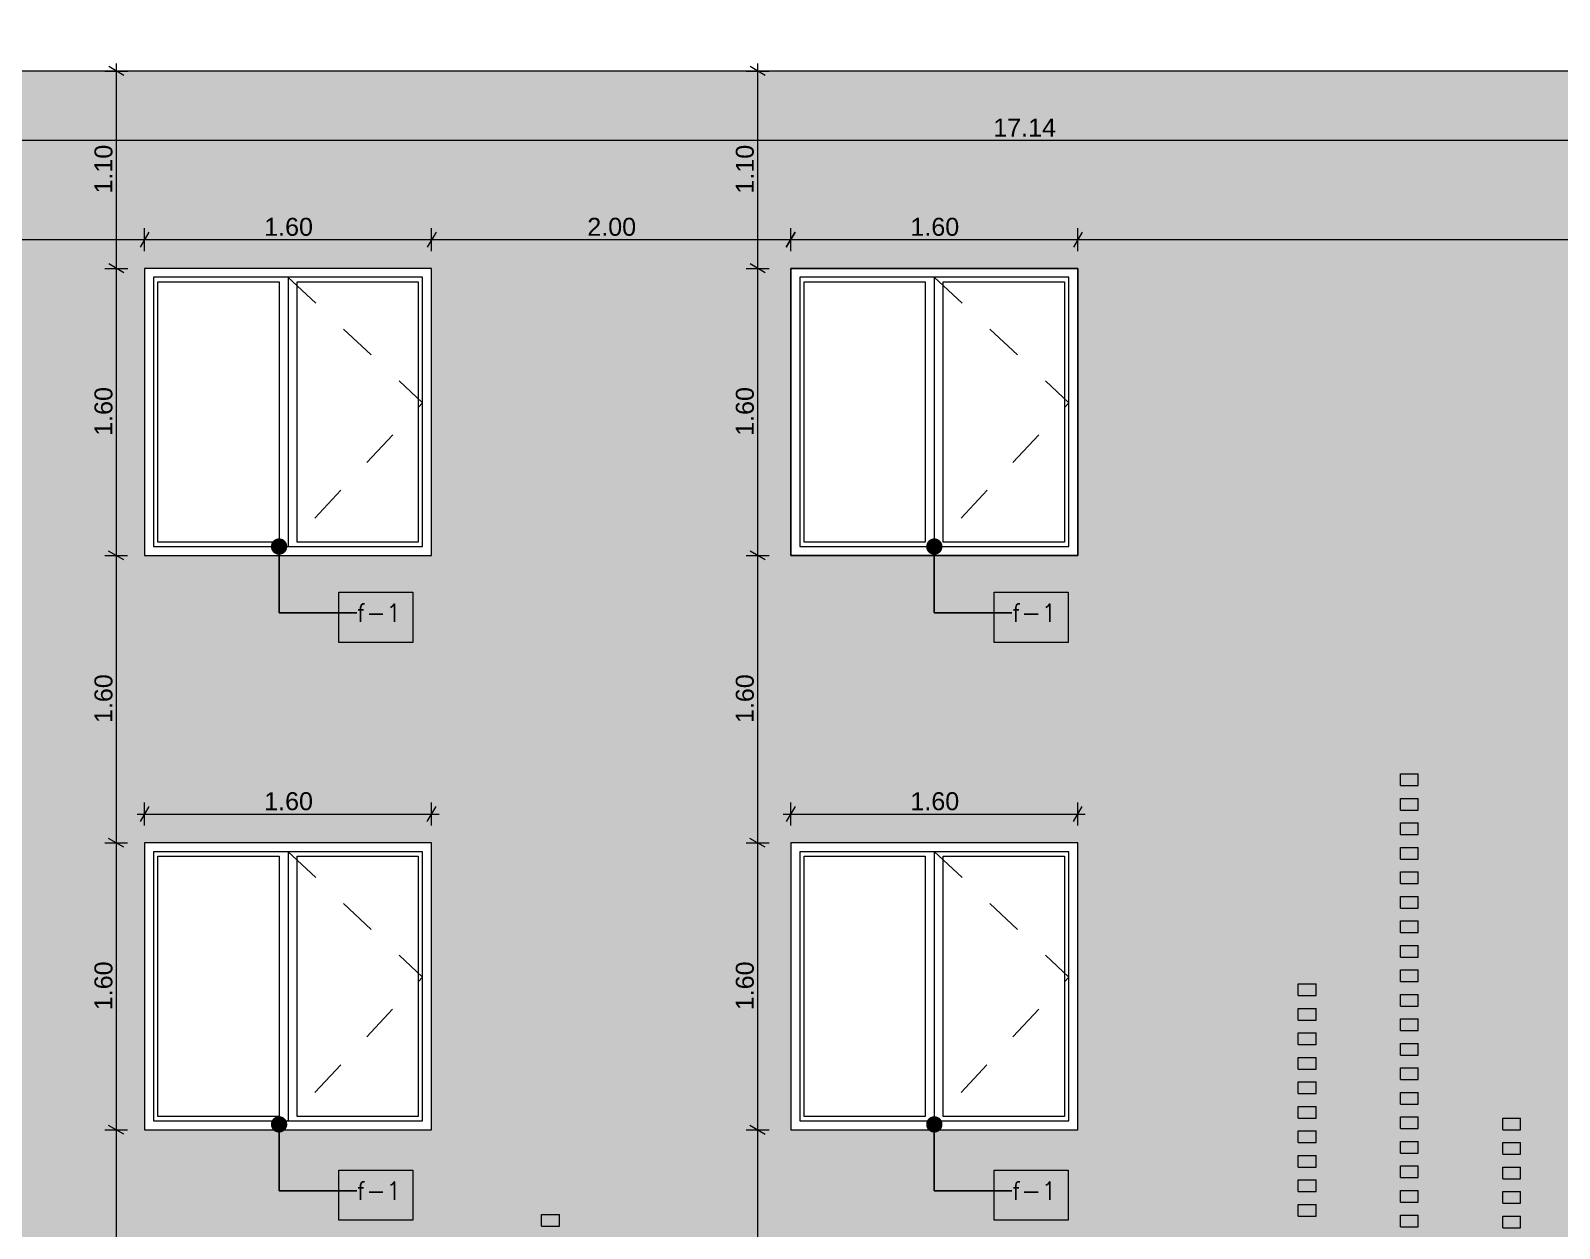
# Model space of a CAD drawing. Header units: millimetres. Extents: x 475616349 to 476941521, y 4620115302 to 4621446928.
# Drawn here: x 476724176 to 476732693, y 4620479592 to 4620486266 of the extents above; entities that cross this region are included whole.
import ezdxf

# ---------------------------------------------------------------- set-up
doc = ezdxf.new("R2010")
doc.units = ezdxf.units.MM
doc.header["$MEASUREMENT"] = 0
doc.linetypes.add('Dashed', pattern=[423.333333, 211.666667, -211.666667])
for name, color, linetype, lineweight in [('0_Pen_No__7_Pen_No__250', 7, 'Continuous', 0), ('2D Drafting - General_Pen_No__7_Pen_No__250', 7, 'Continuous', 0), ('New_2D Drafting - General_Pen_No__2_Pen_No__250', 7, 'Continuous', 0), ('New_2D Drafting - General_Pen_No__30_Pen_No__9_Pen_No__9_Pen_No__7', 7, 'Continuous', 0), ('New_Structural - Bearing_Pen_No__250', 7, 'Continuous', 0), ('New_zoma_Pen_No__4', 7, 'Continuous', 0), ('New_zoma_Pen_No__7', 7, 'Continuous', 0), ('Structural - Bearing_Pen_No__7_Pen_No__7_Pen_No__250', 7, 'Continuous', 0), ('zoma_Pen_No__142', 142, 'Continuous', 0)]:
    doc.layers.add(name, color=color, linetype=linetype, lineweight=lineweight)
doc.layers.add('New_2D Drafting - General_Pen_No__30_Pen_No__9_Pen_No__9_Pen_No__254', color=7, linetype='Continuous', lineweight=0, true_color=0xcccccc)
doc.layers.add('New_zoma', color=7, linetype='Continuous')
doc.layers.add('zoma', color=7, linetype='Continuous')
doc.styles.add('GENERATED_STYLE_1', font='arial.ttf')
doc.styles.add('GENERATED_STYLE_2', font='arial.ttf')
doc.dimstyles.new('GENERATED_STYLE__1', dxfattribs={"dimtxt": 200, "dimasz": 64.421331, "dimexe": 0.18, "dimexo": 3, "dimgap": 0.09, "dimtad": 1, "dimtih": 1, "dimtoh": 1, "dimlfac": 0.001, "dimzin": 0, "dimdsep": 46, "dimtxsty": 'GENERATED_STYLE_2', "dimblk": 'ARROWHEAD_2', "dimblk1": 'ARROWHEAD_2', "dimblk2": 'ARROWHEAD_2', "dimcen": 0.09, "dimclrd": 142, "dimclre": 142, "dimclrt": 142, "dimadec": 0, "dimazin": 0, "dimtfac": 1, "dimtdec": 4, "dimtmove": 0, "dimatfit": 3, "dimfxl": 1, "dimtolj": 1, "dimtzin": 0, "dimarcsym": 0})
doc.dimstyles.new('GENERATED_STYLE__18', dxfattribs={"dimtxt": 100, "dimasz": 64.421331, "dimexe": 0.18, "dimexo": 3, "dimgap": 0.09, "dimtad": 1, "dimtih": 1, "dimtoh": 1, "dimlfac": 0.001, "dimzin": 0, "dimdsep": 46, "dimtxsty": 'GENERATED_STYLE_1', "dimblk": 'ARROWHEAD_2', "dimblk1": 'ARROWHEAD_2', "dimblk2": 'ARROWHEAD_2', "dimcen": 0.09, "dimclrd": 7, "dimclre": 7, "dimclrt": 7, "dimadec": 0, "dimazin": 0, "dimtfac": 1, "dimtdec": 4, "dimtmove": 0, "dimatfit": 3, "dimfxl": 1, "dimtolj": 1, "dimtzin": 0, "dimarcsym": 0})
doc.dimstyles.new('GENERATED_STYLE__19', dxfattribs={"dimtxt": 100, "dimasz": 64.421331, "dimexe": 0.18, "dimexo": 3, "dimgap": 0.09, "dimtad": 1, "dimlfac": 0.001, "dimzin": 0, "dimdsep": 46, "dimtxsty": 'GENERATED_STYLE_1', "dimblk": 'ARROWHEAD_2', "dimblk1": 'ARROWHEAD_2', "dimblk2": 'ARROWHEAD_2', "dimcen": 0.09, "dimclrd": 7, "dimclre": 7, "dimclrt": 7, "dimadec": 0, "dimazin": 0, "dimtfac": 1, "dimtdec": 4, "dimtmove": 0, "dimatfit": 3, "dimfxl": 1, "dimtolj": 1, "dimtzin": 0, "dimarcsym": 0})
doc.dimstyles.new('GENERATED_STYLE__48', dxfattribs={"dimtxt": 0.18, "dimasz": 182.4, "dimexe": 0.18, "dimexo": 0.0625, "dimgap": 0.09, "dimtad": 0, "dimtih": 1, "dimtoh": 1, "dimdec": 4, "dimzin": 0, "dimdsep": 46, "dimcen": 0.09, "dimadec": 0, "dimazin": 0, "dimtfac": 1, "dimtdec": 4, "dimtmove": 0, "dimatfit": 3, "dimldrblk": 'ARROWHEAD_11', "dimfxl": 1, "dimtolj": 1, "dimtzin": 0, "dimarcsym": 0})

# ---------------------------------------------------------------- blocks, each defined once
blk = doc.blocks.new('*D249', base_point=(476577134.1, 4620325125.7))
at = {"layer": 'zoma_Pen_No__142', "color": 142, "linetype": 'Continuous', "lineweight": 0, "transparency": 16777216}
for p, q in [((476720934.6, 4620468833.8), (476720885.7, 4620468749)), ((476720910.1, 4620468727.8), (476720910.1, 4620468855)), ((476727431.1, 4620468833.8), (476727382.1, 4620468749)), ((476727406.6, 4620468727.8), (476727406.6, 4620468855)), ((476720910.1, 4620468791.4), (476727406.6, 4620468791.4))]:
    blk.add_line(p, q, dxfattribs=at)
at = {"layer": 'zoma_Pen_No__142', "color": 142, "lineweight": 0, "transparency": 16777216, "char_height": 200, "attachment_point": 7, "style": 'GENERATED_STYLE_2'}
for s, insert in [('\\A1;{\\pql;\\fArial CYR|b0|i0|c204|p34;6.50}', (476723892.3, 4620468831.4)), ('\\A1;{\\pql;\\fArial CYR|b0|i0|c204|p34;0.40}', (476726850, 4620468831.4))]:
    blk.add_mtext(s, dxfattribs=dict(at, insert=insert))
blk = doc.blocks.new('ARROWHEAD_2')
at = {"color": 0, "linetype": 'Continuous', "lineweight": 0}
for p, q in [((0, 0), (-1, 0)), ((-0.38, -0.66), (0.38, 0.66))]:
    blk.add_line(p, q, dxfattribs=at)
blk = doc.blocks.new('*D1099', base_point=(476577134.1, 4620325125.7))
at = {"layer": 'New_zoma_Pen_No__4', "color": 7, "linetype": 'Continuous', "lineweight": 0, "transparency": 16777216}
for p, q in [((476721164.3, 4620485697.8), (476721115.4, 4620485613)), ((476721139.8, 4620485591.8), (476721139.8, 4620485719)), ((476738255.7, 4620485613), (476738304.7, 4620485697.8)), ((476738280.2, 4620485591.8), (476738280.2, 4620485719)), ((476721098.4, 4620485655.4), (476721139.8, 4620485655.4)), ((476721139.8, 4620485655.4), (476738280.2, 4620485655.4)), ((476738280.2, 4620485655.4), (476738321.7, 4620485655.4))]:
    blk.add_line(p, q, dxfattribs=at)
at = {"layer": 'New_zoma_Pen_No__7', "color": 7, "lineweight": 0, "transparency": 16777216, "insert": (476729539.1, 4620485675.4), "char_height": 100, "attachment_point": 7, "style": 'GENERATED_STYLE_1'}
blk.add_mtext('\\A1;{\\pql;\\fArial|b0|i0|c0|p34;17.14}', dxfattribs=at)
blk = doc.blocks.new('*D1102', base_point=(476577134.1, 4620325125.7))
at = {"layer": 'New_zoma_Pen_No__4', "color": 7, "linetype": 'Continuous', "lineweight": 0, "transparency": 16777216}
for p, q in [((476721139.8, 4620485037.3), (476721139.8, 4620485164.5)), ((476724810.2, 4620485037.3), (476724810.2, 4620485164.5)), ((476721098.4, 4620485100.9), (476721139.8, 4620485100.9)), ((476721164.3, 4620485143.3), (476721115.4, 4620485058.5)), ((476721139.8, 4620485100.9), (476724810.2, 4620485100.9)), ((476724834.7, 4620485143.3), (476724785.7, 4620485058.5))]:
    blk.add_line(p, q, dxfattribs=at)
at = {"layer": 'New_zoma_Pen_No__7', "color": 7, "lineweight": 0, "transparency": 16777216, "insert": (476722842, 4620485120.9), "char_height": 100, "attachment_point": 7, "style": 'GENERATED_STYLE_1'}
blk.add_mtext('\\A1;{\\pql;\\fArial|b0|i0|c0|p34;3.67}', dxfattribs=at)
blk = doc.blocks.new('*D1103', base_point=(476577134.1, 4620325125.7))
at = {"layer": 'New_zoma_Pen_No__4', "color": 7, "linetype": 'Continuous', "lineweight": 0, "transparency": 16777216}
for p, q in [((476724810.2, 4620485037.3), (476724810.2, 4620485164.5)), ((476726410.2, 4620485037.3), (476726410.2, 4620485164.5)), ((476724834.7, 4620485143.3), (476724785.7, 4620485058.5)), ((476724810.2, 4620485100.9), (476726410.2, 4620485100.9)), ((476726434.7, 4620485143.3), (476726385.7, 4620485058.5))]:
    blk.add_line(p, q, dxfattribs=at)
at = {"layer": 'New_zoma_Pen_No__7', "color": 7, "lineweight": 0, "transparency": 16777216, "insert": (476725477.2, 4620485120.9), "char_height": 100, "attachment_point": 7, "style": 'GENERATED_STYLE_1'}
blk.add_mtext('\\A1;{\\pql;\\fArial|b0|i0|c0|p34;1.60}', dxfattribs=at)
blk = doc.blocks.new('*D1104', base_point=(476577134.1, 4620325125.7))
at = {"layer": 'New_zoma_Pen_No__4', "color": 7, "linetype": 'Continuous', "lineweight": 0, "transparency": 16777216}
for p, q in [((476726410.2, 4620485037.3), (476726410.2, 4620485164.5)), ((476728410.6, 4620485037.3), (476728410.6, 4620485164.5)), ((476726434.7, 4620485143.3), (476726385.7, 4620485058.5)), ((476726410.2, 4620485100.9), (476728410.6, 4620485100.9)), ((476728386.1, 4620485058.5), (476728435, 4620485143.3)), ((476728410.6, 4620485100.9), (476728452, 4620485100.9))]:
    blk.add_line(p, q, dxfattribs=at)
at = {"layer": 'New_zoma_Pen_No__7', "color": 7, "lineweight": 0, "transparency": 16777216, "insert": (476727277.4, 4620485120.9), "char_height": 100, "attachment_point": 7, "style": 'GENERATED_STYLE_1'}
blk.add_mtext('\\A1;{\\pql;\\fArial|b0|i0|c0|p34;2.00}', dxfattribs=at)
blk = doc.blocks.new('*D1105', base_point=(476577134.1, 4620325125.7))
at = {"layer": 'New_zoma_Pen_No__4', "color": 7, "linetype": 'Continuous', "lineweight": 0, "transparency": 16777216}
for p, q in [((476728410.6, 4620485037.3), (476728410.6, 4620485164.5)), ((476730010.6, 4620485037.3), (476730010.6, 4620485164.5)), ((476728369.1, 4620485100.9), (476728410.6, 4620485100.9)), ((476728435, 4620485143.3), (476728386.1, 4620485058.5)), ((476728410.6, 4620485100.9), (476730010.6, 4620485100.9)), ((476730035, 4620485143.3), (476729986.1, 4620485058.5))]:
    blk.add_line(p, q, dxfattribs=at)
at = {"layer": 'New_zoma_Pen_No__7', "color": 7, "lineweight": 0, "transparency": 16777216, "insert": (476729077.5, 4620485120.9), "char_height": 100, "attachment_point": 7, "style": 'GENERATED_STYLE_1'}
blk.add_mtext('\\A1;{\\pql;\\fArial|b0|i0|c0|p34;1.60}', dxfattribs=at)
blk = doc.blocks.new('*D1106', base_point=(476577134.1, 4620325125.7))
at = {"layer": 'New_zoma_Pen_No__4', "color": 7, "linetype": 'Continuous', "lineweight": 0, "transparency": 16777216}
for p, q in [((476730010.6, 4620485037.3), (476730010.6, 4620485164.5)), ((476738280.2, 4620485037.3), (476738280.2, 4620485164.5)), ((476730035, 4620485143.3), (476729986.1, 4620485058.5)), ((476730010.6, 4620485100.9), (476738280.2, 4620485100.9)), ((476738255.7, 4620485058.5), (476738304.7, 4620485143.3)), ((476738280.2, 4620485100.9), (476738321.7, 4620485100.9))]:
    blk.add_line(p, q, dxfattribs=at)
at = {"layer": 'New_zoma_Pen_No__7', "color": 7, "lineweight": 0, "transparency": 16777216, "insert": (476734012.4, 4620485120.9), "char_height": 100, "attachment_point": 7, "style": 'GENERATED_STYLE_1'}
blk.add_mtext('\\A1;{\\pql;\\fArial|b0|i0|c0|p34;8.27}', dxfattribs=at)
blk = doc.blocks.new('*D1107', base_point=(476577134.1, 4620325125.7))
at = {"layer": 'New_zoma_Pen_No__4', "color": 7, "linetype": 'Continuous', "lineweight": 0, "transparency": 16777216}
for p, q in [((476724589.6, 4620486040.3), (476724716.8, 4620486040.3)), ((476724695.6, 4620486015.8), (476724610.8, 4620486064.8)), ((476724653.2, 4620486040.3), (476724653.1, 4620484940.9)), ((476724653.2, 4620486081.8), (476724653.2, 4620486040.3)), ((476724589.6, 4620484940.9), (476724716.7, 4620484940.9)), ((476724695.5, 4620484916.4), (476724610.8, 4620484965.3)), ((476724653.1, 4620484940.9), (476724653.1, 4620483340.9))]:
    blk.add_line(p, q, dxfattribs=at)
at = {"layer": 'New_zoma_Pen_No__7', "color": 7, "lineweight": 0, "transparency": 16777216, "insert": (476724633.2, 4620485357.6), "char_height": 100, "attachment_point": 7, "rotation": 89.9977, "style": 'GENERATED_STYLE_1'}
blk.add_mtext('\\A1;{\\pql;\\fArial|b0|i0|c0|p34;1.10}', dxfattribs=at)
blk = doc.blocks.new('*D1108', base_point=(476577134.1, 4620325125.7))
at = {"layer": 'New_zoma_Pen_No__4', "color": 7, "linetype": 'Continuous', "lineweight": 0, "transparency": 16777216}
for p, q in [((476724695.5, 4620484916.4), (476724610.8, 4620484965.3)), ((476724653.1, 4620484940.9), (476724653.1, 4620483340.9)), ((476724589.5, 4620483340.9), (476724716.6, 4620483340.9)), ((476724695.5, 4620483316.4), (476724610.7, 4620483365.3)), ((476724653.1, 4620483340.9), (476724653, 4620481740.9))]:
    blk.add_line(p, q, dxfattribs=at)
at = {"layer": 'New_zoma_Pen_No__7', "color": 7, "lineweight": 0, "transparency": 16777216, "insert": (476724633.1, 4620484007.8), "char_height": 100, "attachment_point": 7, "rotation": 89.9977, "style": 'GENERATED_STYLE_1'}
blk.add_mtext('\\A1;{\\pql;\\fArial|b0|i0|c0|p34;1.60}', dxfattribs=at)
blk = doc.blocks.new('*D1109', base_point=(476577134.1, 4620325125.7))
at = {"layer": 'New_zoma_Pen_No__4', "color": 7, "linetype": 'Continuous', "lineweight": 0, "transparency": 16777216}
for p, q in [((476724695.5, 4620483316.4), (476724610.7, 4620483365.3)), ((476724653.1, 4620483340.9), (476724653, 4620481740.9)), ((476724695.4, 4620481716.4), (476724610.6, 4620481765.3))]:
    blk.add_line(p, q, dxfattribs=at)
at = {"layer": 'New_zoma_Pen_No__7', "color": 7, "lineweight": 0, "transparency": 16777216, "insert": (476724633, 4620482407.8), "char_height": 100, "attachment_point": 7, "rotation": 89.9977, "style": 'GENERATED_STYLE_1'}
blk.add_mtext('\\A1;{\\pql;\\fArial|b0|i0|c0|p34;1.60}', dxfattribs=at)
blk = doc.blocks.new('*D1110', base_point=(476577134.1, 4620325125.7))
at = {"layer": 'New_zoma_Pen_No__4', "color": 7, "linetype": 'Continuous', "lineweight": 0, "transparency": 16777216}
for p, q in [((476724653.1, 4620483340.9), (476724653, 4620481740.9)), ((476724695.4, 4620481716.4), (476724610.6, 4620481765.3)), ((476724589.4, 4620481740.9), (476724716.6, 4620481740.9)), ((476724653, 4620481740.9), (476724652.9, 4620480140.9)), ((476724695.3, 4620480116.4), (476724610.6, 4620480165.3))]:
    blk.add_line(p, q, dxfattribs=at)
at = {"layer": 'New_zoma_Pen_No__7', "color": 7, "lineweight": 0, "transparency": 16777216, "insert": (476724633, 4620480807.8), "char_height": 100, "attachment_point": 7, "rotation": 89.9977, "style": 'GENERATED_STYLE_1'}
blk.add_mtext('\\A1;{\\pql;\\fArial|b0|i0|c0|p34;1.60}', dxfattribs=at)
blk = doc.blocks.new('*D1111', base_point=(476577134.1, 4620325125.7))
at = {"layer": 'New_zoma_Pen_No__4', "color": 7, "linetype": 'Continuous', "lineweight": 0, "transparency": 16777216}
for p, q in [((476724653, 4620481740.9), (476724652.9, 4620480140.9)), ((476724589.4, 4620480140.9), (476724716.5, 4620480140.9)), ((476724695.3, 4620480116.4), (476724610.6, 4620480165.3)), ((476724652.9, 4620480140.9), (476724652.9, 4620478540.9)), ((476724589.3, 4620478540.9), (476724716.5, 4620478540.9)), ((476724695.3, 4620478516.4), (476724610.5, 4620478565.3)), ((476724652.9, 4620478540.9), (476724652.8, 4620476940.9))]:
    blk.add_line(p, q, dxfattribs=at)
at = {"layer": 'New_zoma_Pen_No__7', "color": 7, "lineweight": 0, "transparency": 16777216, "insert": (476724632.9, 4620479207.8), "char_height": 100, "attachment_point": 7, "rotation": 89.9977, "style": 'GENERATED_STYLE_1'}
blk.add_mtext('\\A1;{\\pql;\\fArial|b0|i0|c0|p34;1.60}', dxfattribs=at)
blk = doc.blocks.new('*D1114', base_point=(476577134.1, 4620325125.7))
at = {"layer": 'New_zoma_Pen_No__4', "color": 7, "linetype": 'Continuous', "lineweight": 0, "transparency": 16777216}
for p, q in [((476728162.8, 4620486040.2), (476728289.9, 4620486040.2)), ((476728268.8, 4620486015.7), (476728184, 4620486064.6)), ((476728226.4, 4620486040.2), (476728226.3, 4620484940.7)), ((476728226.4, 4620486081.6), (476728226.4, 4620486040.2)), ((476728268.7, 4620484916.2), (476728184, 4620484965.2))]:
    blk.add_line(p, q, dxfattribs=at)
at = {"layer": 'New_zoma_Pen_No__7', "color": 7, "lineweight": 0, "transparency": 16777216, "insert": (476728206.3, 4620485357.4), "char_height": 100, "attachment_point": 7, "rotation": 89.9977, "style": 'GENERATED_STYLE_1'}
blk.add_mtext('\\A1;{\\pql;\\fArial|b0|i0|c0|p34;1.10}', dxfattribs=at)
blk = doc.blocks.new('*D1115', base_point=(476577134.1, 4620325125.7))
at = {"layer": 'New_zoma_Pen_No__4', "color": 7, "linetype": 'Continuous', "lineweight": 0, "transparency": 16777216}
for p, q in [((476728226.4, 4620486040.2), (476728226.3, 4620484940.7)), ((476728162.8, 4620484940.7), (476728289.9, 4620484940.7)), ((476728268.7, 4620484916.2), (476728184, 4620484965.2)), ((476728226.3, 4620484940.7), (476728226.3, 4620483340.7)), ((476728268.6, 4620483316.2), (476728183.9, 4620483365.2))]:
    blk.add_line(p, q, dxfattribs=at)
at = {"layer": 'New_zoma_Pen_No__7', "color": 7, "lineweight": 0, "transparency": 16777216, "insert": (476728206.3, 4620484007.7), "char_height": 100, "attachment_point": 7, "rotation": 89.9977, "style": 'GENERATED_STYLE_1'}
blk.add_mtext('\\A1;{\\pql;\\fArial|b0|i0|c0|p34;1.60}', dxfattribs=at)
blk = doc.blocks.new('*D1116', base_point=(476577134.1, 4620325125.7))
at = {"layer": 'New_zoma_Pen_No__4', "color": 7, "linetype": 'Continuous', "lineweight": 0, "transparency": 16777216}
for p, q in [((476728226.3, 4620484940.7), (476728226.3, 4620483340.7)), ((476728162.7, 4620483340.7), (476728289.8, 4620483340.7)), ((476728268.6, 4620483316.2), (476728183.9, 4620483365.2)), ((476728226.3, 4620483340.7), (476728226.2, 4620481740.7)), ((476728268.6, 4620481716.2), (476728183.8, 4620481765.2)), ((476728162.6, 4620481740.7), (476728289.8, 4620481740.7)), ((476728226.2, 4620481740.7), (476728226.1, 4620480140.7))]:
    blk.add_line(p, q, dxfattribs=at)
at = {"layer": 'New_zoma_Pen_No__7', "color": 7, "lineweight": 0, "transparency": 16777216, "insert": (476728206.2, 4620482407.7), "char_height": 100, "attachment_point": 7, "rotation": 89.9977, "style": 'GENERATED_STYLE_1'}
blk.add_mtext('\\A1;{\\pql;\\fArial|b0|i0|c0|p34;1.60}', dxfattribs=at)
blk = doc.blocks.new('*D1117', base_point=(476577134.1, 4620325125.7))
at = {"layer": 'New_zoma_Pen_No__4', "color": 7, "linetype": 'Continuous', "lineweight": 0, "transparency": 16777216}
for p, q in [((476728268.6, 4620481716.2), (476728183.8, 4620481765.2)), ((476728226.2, 4620481740.7), (476728226.1, 4620480140.7)), ((476728162.6, 4620480140.7), (476728289.7, 4620480140.7)), ((476728268.5, 4620480116.2), (476728183.8, 4620480165.2)), ((476728226.1, 4620480140.7), (476728226.1, 4620478540.7))]:
    blk.add_line(p, q, dxfattribs=at)
at = {"layer": 'New_zoma_Pen_No__7', "color": 7, "lineweight": 0, "transparency": 16777216, "insert": (476728206.2, 4620480807.7), "char_height": 100, "attachment_point": 7, "rotation": 89.9977, "style": 'GENERATED_STYLE_1'}
blk.add_mtext('\\A1;{\\pql;\\fArial|b0|i0|c0|p34;1.60}', dxfattribs=at)
blk = doc.blocks.new('*D1118', base_point=(476577134.1, 4620325125.7))
at = {"layer": 'New_zoma_Pen_No__4', "color": 7, "linetype": 'Continuous', "lineweight": 0, "transparency": 16777216}
for p, q in [((476728268.5, 4620480116.2), (476728183.8, 4620480165.2)), ((476728226.1, 4620480140.7), (476728226.1, 4620478540.7)), ((476728162.5, 4620478540.7), (476728289.6, 4620478540.7)), ((476728268.5, 4620478516.2), (476728183.7, 4620478565.2)), ((476728226.1, 4620478540.7), (476728226, 4620476940.7))]:
    blk.add_line(p, q, dxfattribs=at)
at = {"layer": 'New_zoma_Pen_No__7', "color": 7, "lineweight": 0, "transparency": 16777216, "insert": (476728206.1, 4620479207.7), "char_height": 100, "attachment_point": 7, "rotation": 89.9977, "style": 'GENERATED_STYLE_1'}
blk.add_mtext('\\A1;{\\pql;\\fArial|b0|i0|c0|p34;1.60}', dxfattribs=at)
blk = doc.blocks.new('*D1121', base_point=(476577134.1, 4620325125.7))
at = {"layer": 'New_zoma_Pen_No__4', "color": 7, "linetype": 'Continuous', "lineweight": 0, "transparency": 16777216}
for p, q in [((476724834.7, 4620481943.3), (476724785.7, 4620481858.5)), ((476724810.2, 4620481837.3), (476724810.2, 4620481964.5)), ((476726385.7, 4620481858.5), (476726434.7, 4620481943.3)), ((476726410.2, 4620481837.3), (476726410.2, 4620481964.5)), ((476724768.8, 4620481900.9), (476724810.2, 4620481900.9)), ((476724810.2, 4620481900.9), (476726410.2, 4620481900.9)), ((476726410.2, 4620481900.9), (476726451.7, 4620481900.9))]:
    blk.add_line(p, q, dxfattribs=at)
at = {"layer": 'New_zoma_Pen_No__7', "color": 7, "lineweight": 0, "transparency": 16777216, "insert": (476725477.2, 4620481920.9), "char_height": 100, "attachment_point": 7, "style": 'GENERATED_STYLE_1'}
blk.add_mtext('\\A1;{\\pql;\\fArial|b0|i0|c0|p34;1.60}', dxfattribs=at)
blk = doc.blocks.new('*D1122', base_point=(476577134.1, 4620325125.7))
at = {"layer": 'New_zoma_Pen_No__4', "color": 7, "linetype": 'Continuous', "lineweight": 0, "transparency": 16777216}
for p, q in [((476728435, 4620481943.3), (476728386.1, 4620481858.5)), ((476728410.6, 4620481837.3), (476728410.6, 4620481964.5)), ((476729986.1, 4620481858.5), (476730035, 4620481943.3)), ((476730010.6, 4620481837.3), (476730010.6, 4620481964.5)), ((476728369.1, 4620481900.9), (476728410.6, 4620481900.9)), ((476728410.6, 4620481900.9), (476730010.6, 4620481900.9)), ((476730010.6, 4620481900.9), (476730052, 4620481900.9))]:
    blk.add_line(p, q, dxfattribs=at)
at = {"layer": 'New_zoma_Pen_No__7', "color": 7, "lineweight": 0, "transparency": 16777216, "insert": (476729077.5, 4620481920.9), "char_height": 100, "attachment_point": 7, "style": 'GENERATED_STYLE_1'}
blk.add_mtext('\\A1;{\\pql;\\fArial|b0|i0|c0|p34;1.60}', dxfattribs=at)
blk = doc.blocks.new('*D1123', base_point=(476577134.1, 4620325125.7))
at = {"layer": 'New_zoma_Pen_No__4', "color": 7, "linetype": 'Continuous', "lineweight": 0, "transparency": 16777216}
for p, q in [((476724768.8, 4620478700.9), (476724810.2, 4620478700.9)), ((476724834.7, 4620478743.3), (476724785.7, 4620478658.5)), ((476724810.2, 4620478637.3), (476724810.2, 4620478764.5)), ((476724810.2, 4620478700.9), (476726410.2, 4620478700.9)), ((476726385.7, 4620478658.5), (476726434.7, 4620478743.3)), ((476726410.2, 4620478637.3), (476726410.2, 4620478764.5)), ((476726410.2, 4620478700.9), (476726451.7, 4620478700.9))]:
    blk.add_line(p, q, dxfattribs=at)
at = {"layer": 'New_zoma_Pen_No__7', "color": 7, "lineweight": 0, "transparency": 16777216, "insert": (476725477.2, 4620478720.9), "char_height": 100, "attachment_point": 7, "style": 'GENERATED_STYLE_1'}
blk.add_mtext('\\A1;{\\pql;\\fArial|b0|i0|c0|p34;1.60}', dxfattribs=at)
blk = doc.blocks.new('*D1124', base_point=(476577134.1, 4620325125.7))
at = {"layer": 'New_zoma_Pen_No__4', "color": 7, "linetype": 'Continuous', "lineweight": 0, "transparency": 16777216}
for p, q in [((476728369.1, 4620478700.9), (476728410.6, 4620478700.9)), ((476728435, 4620478743.3), (476728386.1, 4620478658.5)), ((476728410.6, 4620478637.3), (476728410.6, 4620478764.5)), ((476728410.6, 4620478700.9), (476730010.6, 4620478700.9)), ((476729986.1, 4620478658.5), (476730035, 4620478743.3)), ((476730010.6, 4620478637.3), (476730010.6, 4620478764.5)), ((476730010.6, 4620478700.9), (476730052, 4620478700.9))]:
    blk.add_line(p, q, dxfattribs=at)
at = {"layer": 'New_zoma_Pen_No__7', "color": 7, "lineweight": 0, "transparency": 16777216, "insert": (476729077.5, 4620478720.9), "char_height": 100, "attachment_point": 7, "style": 'GENERATED_STYLE_1'}
blk.add_mtext('\\A1;{\\pql;\\fArial|b0|i0|c0|p34;1.60}', dxfattribs=at)
blk = doc.blocks.new('*D1125', base_point=(476577134.1, 4620325125.7))
at = {"layer": 'New_zoma_Pen_No__4', "color": 7, "linetype": 'Continuous', "lineweight": 0, "transparency": 16777216}
for p, q in [((476728435, 4620475543.3), (476728386.1, 4620475458.5)), ((476728410.6, 4620475437.3), (476728410.6, 4620475564.5)), ((476729986.1, 4620475458.5), (476730035, 4620475543.3)), ((476730010.6, 4620475437.3), (476730010.6, 4620475564.5)), ((476728369.1, 4620475500.9), (476728410.6, 4620475500.9)), ((476728410.6, 4620475500.9), (476730010.6, 4620475500.9)), ((476730010.6, 4620475500.9), (476730052, 4620475500.9))]:
    blk.add_line(p, q, dxfattribs=at)
at = {"layer": 'New_zoma_Pen_No__7', "color": 7, "lineweight": 0, "transparency": 16777216, "insert": (476729077.5, 4620475520.9), "char_height": 100, "attachment_point": 7, "style": 'GENERATED_STYLE_1'}
blk.add_mtext('\\A1;{\\pql;\\fArial|b0|i0|c0|p34;1.60}', dxfattribs=at)
blk = doc.blocks.new('ARROWHEAD_11')
at = {"color": 0, "linetype": 'Continuous', "lineweight": 0}
blk.add_line((0, 0), (-1, 0), dxfattribs=at)
at = {"color": 0, "linetype": 'Continuous', "lineweight": 0, "const_width": 0.25, "flags": 128}
blk.add_lwpolyline([(-0.125, 0, 1), (0.125, 0, 1)], format="xyb", close=True, dxfattribs=at)

msp = doc.modelspace()

# ---------------------------------------------------------------- hatches: boundary and pattern name
at = {"layer": 'New_2D Drafting - General_Pen_No__30_Pen_No__9_Pen_No__9_Pen_No__254', "linetype": 'Continuous', "lineweight": 0, "true_color": 0xcccccc}
h = msp.add_hatch(dxfattribs=at)
h.set_pattern_fill('BRICK___RUNNING_BOND', color=254, style=0, pattern_type=2)
h.set_pattern_definition([(0, (476731109.86, 4620481050.07), (0, 66.64), []), (90, (476731109.86, 4620481050.07), (-244.8, 0), [66.64, -66.64]), (90, (476731232.26, 4620481116.7), (-244.8, 0), [66.64, -66.64])])
h.paths.add_polyline_path([(476721139.846, 4620476040.844), (476721139.846, 4620486040.451), (476738280.212, 4620486040.447), (476738280.212, 4620485580.856), (476738280.219, 4620475470.855), (476738209.815, 4620475470.855), (476738209.815, 4620472841.511), (476738205.261, 4620472840.855), (476721139.846, 4620472840.855)])
h.paths.add_polyline_path([(476724810.212, 4620478540.855), (476724810.212, 4620476940.855), (476726410.212, 4620476940.855), (476726410.212, 4620478540.855)], flags=0)
h.paths.add_polyline_path([(476724810.212, 4620480140.855), (476726410.212, 4620480140.855), (476726410.212, 4620481740.855), (476724810.212, 4620481740.855)], flags=0)
h.paths.add_polyline_path([(476726410.212, 4620483340.854), (476726410.212, 4620484940.855), (476724810.212, 4620484940.855), (476724810.212, 4620483340.854)], flags=0)
h.paths.add_polyline_path([(476728410.07, 4620473740.854), (476728410.07, 4620475340.854), (476730010.07, 4620475340.854), (476730010.07, 4620473740.854)], flags=0)
h.paths.add_polyline_path([(476730010.984, 4620480140.855), (476730010.984, 4620481740.855), (476728410.551, 4620481740.855), (476728410.551, 4620480140.855)], flags=0)
h.paths.add_polyline_path([(476728410.551, 4620476940.855), (476730010.984, 4620476940.855), (476730010.984, 4620478540.855), (476728410.551, 4620478540.855)], flags=0)
h.paths.add_polyline_path([(476730010.551, 4620483340.854), (476728410.551, 4620483340.854), (476728410.551, 4620484940.854), (476730010.551, 4620484940.854)], flags=0)

# ---------------------------------------------------------------- linework, layer by layer
at = {"layer": '0_Pen_No__7_Pen_No__250', "color": 7, "linetype": 'Continuous', "lineweight": 0, "flags": 128}
for points in [[(476726410.212, 4620484940.855), (476724810.212, 4620484940.855), (476724810.212, 4620483340.855), (476726410.212, 4620483340.855)], [(476730010.551, 4620484940.855), (476728410.551, 4620484940.855), (476728410.551, 4620483340.855), (476730010.551, 4620483340.855)], [(476726410.212, 4620481740.855), (476724810.212, 4620481740.855), (476724810.212, 4620480140.855), (476726410.212, 4620480140.855)], [(476730010.551, 4620481740.855), (476728410.551, 4620481740.855), (476728410.551, 4620480140.855), (476730010.551, 4620480140.855)]]:
    msp.add_lwpolyline(points, close=True, dxfattribs=at)
at = {"layer": '2D Drafting - General_Pen_No__7_Pen_No__250', "color": 7, "linetype": 'Dashed', "lineweight": 0, "flags": 128}
for points in [[(476725609.835, 4620484891.45), (476726359.95, 4620484191.573), (476725610.152, 4620483390.855)], [(476729210.432, 4620484891.45), (476729960.546, 4620484191.573), (476729210.748, 4620483390.855)], [(476725609.578, 4620481691.45), (476726359.693, 4620480991.573), (476725609.894, 4620480190.855)], [(476729210.174, 4620481691.45), (476729960.289, 4620480991.573), (476729210.491, 4620480190.855)]]:
    msp.add_lwpolyline(points, dxfattribs=at)
at = {"layer": 'New_2D Drafting - General_Pen_No__2_Pen_No__250', "color": 7, "linetype": 'Continuous', "lineweight": 0, "flags": 128}
for points in [[(476725892.862, 4620483136.486), (476726305.863, 4620483136.486), (476726305.863, 4620482856.798), (476725892.862, 4620482856.798)], [(476729543.399, 4620483136.486), (476729956.4, 4620483136.486), (476729956.4, 4620482856.798), (476729543.399, 4620482856.798)], [(476725892.862, 4620479917.356), (476726305.863, 4620479917.356), (476726305.863, 4620479637.668), (476725892.862, 4620479637.668)], [(476729543.399, 4620479917.356), (476729956.4, 4620479917.356), (476729956.4, 4620479637.668), (476729543.399, 4620479637.668)]]:
    msp.add_lwpolyline(points, close=True, dxfattribs=at)
at = {"layer": 'New_2D Drafting - General_Pen_No__30_Pen_No__9_Pen_No__9_Pen_No__7', "color": 7, "linetype": 'Continuous', "lineweight": 0, "flags": 128}
for points in [[(476721139.846, 4620476040.844), (476721139.846, 4620486040.451), (476738280.212, 4620486040.447), (476738280.212, 4620485580.856), (476738280.219, 4620475470.855), (476738209.815, 4620475470.855), (476738209.815, 4620472841.511), (476738205.261, 4620472840.855), (476721139.846, 4620472840.855)], [(476726410.212, 4620483340.854), (476726410.212, 4620484940.855), (476724810.212, 4620484940.855), (476724810.212, 4620483340.854)], [(476730010.551, 4620483340.854), (476728410.551, 4620483340.854), (476728410.551, 4620484940.854), (476730010.551, 4620484940.854)], [(476724810.212, 4620480140.855), (476726410.212, 4620480140.855), (476726410.212, 4620481740.855), (476724810.212, 4620481740.855)], [(476730010.984, 4620480140.855), (476730010.984, 4620481740.855), (476728410.551, 4620481740.855), (476728410.551, 4620480140.855)]]:
    msp.add_lwpolyline(points, close=True, dxfattribs=at)
at = {"layer": 'New_Structural - Bearing_Pen_No__250', "color": 7, "linetype": 'Continuous', "lineweight": 0}
for p, q in [((476731807.531, 4620482124.277), (476731907.203, 4620482124.277)), ((476731807.531, 4620482059.277), (476731807.531, 4620482124.277)), ((476731907.203, 4620482059.277), (476731907.203, 4620482124.277)), ((476731807.531, 4620482059.277), (476731907.203, 4620482059.277)), ((476731807.531, 4620481987.76), (476731907.203, 4620481987.76)), ((476731807.531, 4620481922.76), (476731807.531, 4620481987.76)), ((476731907.203, 4620481922.76), (476731907.203, 4620481987.76)), ((476731807.531, 4620481922.76), (476731907.203, 4620481922.76)), ((476731807.531, 4620481851.243), (476731907.203, 4620481851.243)), ((476731807.531, 4620481786.243), (476731807.531, 4620481851.243)), ((476731907.203, 4620481786.243), (476731907.203, 4620481851.243)), ((476731807.531, 4620481786.243), (476731907.203, 4620481786.243)), ((476731807.531, 4620481714.725), (476731907.203, 4620481714.725)), ((476731807.531, 4620481649.725), (476731807.531, 4620481714.725)), ((476731907.203, 4620481649.725), (476731907.203, 4620481714.725)), ((476731807.531, 4620481649.725), (476731907.203, 4620481649.725)), ((476731807.531, 4620481578.208), (476731907.203, 4620481578.208)), ((476731807.531, 4620481513.208), (476731807.531, 4620481578.208)), ((476731807.531, 4620481513.208), (476731907.203, 4620481513.208)), ((476731907.203, 4620481513.208), (476731907.203, 4620481578.208)), ((476731807.531, 4620481441.691), (476731907.203, 4620481441.691)), ((476731807.531, 4620481376.691), (476731807.531, 4620481441.691)), ((476731907.203, 4620481376.691), (476731907.203, 4620481441.691)), ((476731807.531, 4620481376.691), (476731907.203, 4620481376.691)), ((476731807.531, 4620481305.173), (476731907.203, 4620481305.173)), ((476731807.531, 4620481240.173), (476731807.531, 4620481305.173)), ((476731907.203, 4620481240.173), (476731907.203, 4620481305.173)), ((476731807.531, 4620481240.173), (476731907.203, 4620481240.173)), ((476731807.531, 4620481168.656), (476731907.203, 4620481168.656)), ((476731807.531, 4620481103.656), (476731807.531, 4620481168.656)), ((476731907.203, 4620481103.656), (476731907.203, 4620481168.656)), ((476731807.531, 4620481103.656), (476731907.203, 4620481103.656)), ((476731807.531, 4620481032.139), (476731907.203, 4620481032.139)), ((476731807.531, 4620480967.139), (476731807.531, 4620481032.139)), ((476731907.203, 4620480967.139), (476731907.203, 4620481032.139)), ((476731237.858, 4620480954.104), (476731337.531, 4620480954.104)), ((476731237.858, 4620480889.104), (476731237.858, 4620480954.104)), ((476731337.531, 4620480889.104), (476731337.531, 4620480954.104)), ((476731807.531, 4620480967.139), (476731907.203, 4620480967.139)), ((476731237.858, 4620480889.104), (476731337.531, 4620480889.104)), ((476731237.858, 4620480817.587), (476731337.531, 4620480817.587)), ((476731237.858, 4620480752.587), (476731237.858, 4620480817.587)), ((476731337.531, 4620480752.587), (476731337.531, 4620480817.587)), ((476731807.531, 4620480895.622), (476731907.203, 4620480895.622)), ((476731807.531, 4620480830.622), (476731807.531, 4620480895.622)), ((476731807.531, 4620480830.622), (476731907.203, 4620480830.622)), ((476731907.203, 4620480830.622), (476731907.203, 4620480895.622)), ((476731237.858, 4620480752.587), (476731337.531, 4620480752.587)), ((476731807.531, 4620480759.104), (476731907.203, 4620480759.104)), ((476731807.531, 4620480694.104), (476731807.531, 4620480759.104)), ((476731907.203, 4620480694.104), (476731907.203, 4620480759.104)), ((476731237.858, 4620480681.07), (476731337.531, 4620480681.07)), ((476731237.858, 4620480616.07), (476731237.858, 4620480681.07)), ((476731337.531, 4620480616.07), (476731337.531, 4620480681.07)), ((476731807.531, 4620480694.104), (476731907.203, 4620480694.104)), ((476731237.858, 4620480616.07), (476731337.531, 4620480616.07)), ((476731807.531, 4620480622.587), (476731907.203, 4620480622.587)), ((476731807.531, 4620480557.587), (476731807.531, 4620480622.587)), ((476731907.203, 4620480557.587), (476731907.203, 4620480622.587)), ((476731237.858, 4620480544.553), (476731337.531, 4620480544.553)), ((476731237.858, 4620480479.553), (476731237.858, 4620480544.553)), ((476731237.858, 4620480479.553), (476731337.531, 4620480479.553)), ((476731337.531, 4620480479.553), (476731337.531, 4620480544.553)), ((476731807.531, 4620480557.587), (476731907.203, 4620480557.587)), ((476731807.531, 4620480486.07), (476731907.203, 4620480486.07)), ((476731807.531, 4620480421.07), (476731807.531, 4620480486.07)), ((476731907.203, 4620480421.07), (476731907.203, 4620480486.07)), ((476731237.858, 4620480408.035), (476731337.531, 4620480408.035)), ((476731237.858, 4620480343.035), (476731237.858, 4620480408.035)), ((476731337.531, 4620480343.035), (476731337.531, 4620480408.035)), ((476731807.531, 4620480421.07), (476731907.203, 4620480421.07)), ((476731237.858, 4620480343.035), (476731337.531, 4620480343.035)), ((476731807.531, 4620480349.553), (476731907.203, 4620480349.553)), ((476731807.531, 4620480284.553), (476731807.531, 4620480349.553)), ((476731907.203, 4620480284.553), (476731907.203, 4620480349.553)), ((476731237.858, 4620480271.518), (476731337.531, 4620480271.518)), ((476731237.858, 4620480206.518), (476731237.858, 4620480271.518)), ((476731337.531, 4620480206.518), (476731337.531, 4620480271.518)), ((476731807.531, 4620480284.553), (476731907.203, 4620480284.553)), ((476731237.858, 4620480206.518), (476731337.531, 4620480206.518)), ((476731237.858, 4620480135.001), (476731337.531, 4620480135.001)), ((476731237.858, 4620480070.001), (476731237.858, 4620480135.001)), ((476731337.531, 4620480070.001), (476731337.531, 4620480135.001)), ((476731807.531, 4620480213.035), (476731907.203, 4620480213.035)), ((476731807.531, 4620480148.035), (476731807.531, 4620480213.035)), ((476731807.531, 4620480148.035), (476731907.203, 4620480148.035)), ((476731907.203, 4620480148.035), (476731907.203, 4620480213.035)), ((476732377.203, 4620480206.518), (476732476.875, 4620480206.518)), ((476732377.203, 4620480141.518), (476732377.203, 4620480206.518)), ((476732377.203, 4620480141.518), (476732476.875, 4620480141.518)), ((476732476.875, 4620480141.518), (476732476.875, 4620480206.518)), ((476731237.858, 4620480070.001), (476731337.531, 4620480070.001)), ((476731807.531, 4620480076.518), (476731907.203, 4620480076.518)), ((476731807.531, 4620480011.518), (476731807.531, 4620480076.518)), ((476731907.203, 4620480011.518), (476731907.203, 4620480076.518)), ((476732377.203, 4620480070.001), (476732476.875, 4620480070.001)), ((476732377.203, 4620480005.001), (476732377.203, 4620480070.001)), ((476732476.875, 4620480005.001), (476732476.875, 4620480070.001)), ((476731237.858, 4620479998.483), (476731337.531, 4620479998.483)), ((476731237.858, 4620479933.483), (476731237.858, 4620479998.483)), ((476731337.531, 4620479933.483), (476731337.531, 4620479998.483)), ((476731807.531, 4620480011.518), (476731907.203, 4620480011.518)), ((476732377.203, 4620480005.001), (476732476.875, 4620480005.001)), ((476731237.858, 4620479933.483), (476731337.531, 4620479933.483)), ((476731807.531, 4620479940.001), (476731907.203, 4620479940.001)), ((476731807.531, 4620479875.001), (476731807.531, 4620479940.001)), ((476731907.203, 4620479875.001), (476731907.203, 4620479940.001)), ((476732377.203, 4620479933.483), (476732476.875, 4620479933.483)), ((476732377.203, 4620479868.483), (476732377.203, 4620479933.483)), ((476732476.875, 4620479868.483), (476732476.875, 4620479933.483)), ((476731237.858, 4620479861.966), (476731337.531, 4620479861.966)), ((476731237.858, 4620479796.966), (476731237.858, 4620479861.966)), ((476731237.858, 4620479796.966), (476731337.531, 4620479796.966)), ((476731337.531, 4620479796.966), (476731337.531, 4620479861.966)), ((476731807.531, 4620479875.001), (476731907.203, 4620479875.001)), ((476731807.531, 4620479803.483), (476731907.203, 4620479803.483)), ((476731807.531, 4620479738.483), (476731807.531, 4620479803.483)), ((476731907.203, 4620479738.483), (476731907.203, 4620479803.483)), ((476732377.203, 4620479868.483), (476732476.875, 4620479868.483)), ((476732377.203, 4620479796.966), (476732476.875, 4620479796.966)), ((476732377.203, 4620479731.966), (476732377.203, 4620479796.966)), ((476732476.875, 4620479731.966), (476732476.875, 4620479796.966)), ((476731237.858, 4620479725.449), (476731337.531, 4620479725.449)), ((476731237.858, 4620479660.449), (476731237.858, 4620479725.449)), ((476731337.531, 4620479660.449), (476731337.531, 4620479725.449)), ((476731807.531, 4620479738.483), (476731907.203, 4620479738.483)), ((476732377.203, 4620479731.966), (476732476.875, 4620479731.966)), ((476727022.688, 4620479668.994), (476727122.36, 4620479668.994)), ((476727022.688, 4620479603.994), (476727022.688, 4620479668.994)), ((476727122.36, 4620479603.994), (476727122.36, 4620479668.994)), ((476731237.858, 4620479660.449), (476731337.531, 4620479660.449)), ((476731807.531, 4620479666.966), (476731907.203, 4620479666.966)), ((476731807.531, 4620479601.966), (476731807.531, 4620479666.966)), ((476731907.203, 4620479601.966), (476731907.203, 4620479666.966)), ((476732377.203, 4620479660.449), (476732476.875, 4620479660.449)), ((476732377.203, 4620479595.449), (476732377.203, 4620479660.449)), ((476732476.875, 4620479595.449), (476732476.875, 4620479660.449)), ((476727022.688, 4620479603.994), (476727122.36, 4620479603.994)), ((476731807.531, 4620479601.966), (476731907.203, 4620479601.966)), ((476732377.203, 4620479595.449), (476732476.875, 4620479595.449))]:
    msp.add_line(p, q, dxfattribs=at)
at = {"layer": 'Structural - Bearing_Pen_No__7_Pen_No__7_Pen_No__250', "color": 7, "linetype": 'Continuous', "lineweight": 0}
for p, q in [((476726359.885, 4620484890.855), (476724860.406, 4620484890.855)), ((476724860.418, 4620484890.855), (476724860.418, 4620483390.855)), ((476724885.418, 4620484865.855), (476725560.211, 4620484865.855)), ((476724885.418, 4620483415.855), (476724885.418, 4620484865.855)), ((476725560.211, 4620484865.855), (476725560.211, 4620483415.855)), ((476725610.211, 4620484865.805), (476725610.152, 4620483390.855)), ((476725610.211, 4620484890.855), (476725610.211, 4620484865.805)), ((476725660.215, 4620484865.855), (476726334.885, 4620484865.855)), ((476725660.215, 4620483415.855), (476725660.215, 4620484865.855)), ((476726334.885, 4620484865.855), (476726334.885, 4620483415.855)), ((476726359.885, 4620483390.855), (476726359.885, 4620484890.855)), ((476729960.225, 4620484890.855), (476728460.745, 4620484890.855)), ((476728460.757, 4620484890.855), (476728460.757, 4620483390.855)), ((476728485.757, 4620484865.855), (476729160.55, 4620484865.855)), ((476728485.757, 4620483415.855), (476728485.757, 4620484865.855)), ((476729160.55, 4620484865.855), (476729160.55, 4620483415.855)), ((476729210.55, 4620484865.805), (476729210.491, 4620483390.855)), ((476729210.55, 4620484890.855), (476729210.55, 4620484865.805)), ((476729260.555, 4620484865.855), (476729935.225, 4620484865.855)), ((476729260.555, 4620483415.855), (476729260.555, 4620484865.855)), ((476729935.225, 4620484865.855), (476729935.225, 4620483415.855)), ((476729960.225, 4620483390.855), (476729960.225, 4620484890.855)), ((476724860.418, 4620483390.855), (476726359.885, 4620483390.855)), ((476725560.211, 4620483415.855), (476724885.418, 4620483415.855)), ((476726334.885, 4620483415.855), (476725660.215, 4620483415.855)), ((476728460.757, 4620483390.855), (476729960.225, 4620483390.855)), ((476729160.55, 4620483415.855), (476728485.757, 4620483415.855)), ((476729935.225, 4620483415.855), (476729260.555, 4620483415.855)), ((476726359.885, 4620481690.855), (476724860.406, 4620481690.855)), ((476724860.418, 4620481690.855), (476724860.418, 4620480190.855)), ((476725610.211, 4620481690.855), (476725610.211, 4620481665.805)), ((476726359.885, 4620480190.855), (476726359.885, 4620481690.855)), ((476729960.225, 4620481690.855), (476728460.745, 4620481690.855)), ((476728460.757, 4620481690.855), (476728460.757, 4620480190.855)), ((476729210.55, 4620481690.855), (476729210.55, 4620481665.805)), ((476729960.225, 4620480190.855), (476729960.225, 4620481690.855)), ((476724885.418, 4620481665.855), (476725560.211, 4620481665.855)), ((476724885.418, 4620480215.855), (476724885.418, 4620481665.855)), ((476725560.211, 4620481665.855), (476725560.211, 4620480215.855)), ((476725610.211, 4620481665.805), (476725610.152, 4620480190.855)), ((476725660.215, 4620481665.855), (476726334.885, 4620481665.855)), ((476725660.215, 4620480215.855), (476725660.215, 4620481665.855)), ((476726334.885, 4620481665.855), (476726334.885, 4620480215.855)), ((476728485.757, 4620481665.855), (476729160.55, 4620481665.855)), ((476728485.757, 4620480215.855), (476728485.757, 4620481665.855)), ((476729160.55, 4620481665.855), (476729160.55, 4620480215.855)), ((476729210.55, 4620481665.805), (476729210.491, 4620480190.855)), ((476729260.555, 4620481665.855), (476729935.225, 4620481665.855)), ((476729260.555, 4620480215.855), (476729260.555, 4620481665.855)), ((476729935.225, 4620481665.855), (476729935.225, 4620480215.855)), ((476724860.418, 4620480190.855), (476726359.885, 4620480190.855)), ((476725560.211, 4620480215.855), (476724885.418, 4620480215.855)), ((476726334.885, 4620480215.855), (476725660.215, 4620480215.855)), ((476728460.757, 4620480190.855), (476729960.225, 4620480190.855)), ((476729160.55, 4620480215.855), (476728485.757, 4620480215.855)), ((476729935.225, 4620480215.855), (476729260.555, 4620480215.855))]:
    msp.add_line(p, q, dxfattribs=at)

# ---------------------------------------------------------------- texts
at = {"layer": 'New_2D Drafting - General_Pen_No__2_Pen_No__250', "color": 7, "linetype": 'Continuous', "lineweight": 0, "char_height": 100, "attachment_point": 4}
for insert in [(476725992.862, 4620483021.08), (476729643.399, 4620483021.08), (476725992.862, 4620479801.949), (476729643.399, 4620479801.949)]:
    msp.add_mtext('\\A1;{\\pql;\\Ftxt.shx;f-1}', dxfattribs=dict(at, insert=insert))

# ---------------------------------------------------------------- dimensions: what is measured, and where the dimension line sits
at = {"layer": 'New_zoma', "color": 7, "linetype": 'Continuous', "lineweight": 0}
for base, p1, p2, picture, middle in [((476738280.212, 4620485655.398), (476721139.846, 4620486040.451), (476738280.212, 4620486040.447), '*D1099', (476729707.058, 4620485725.398)), ((476724810.212, 4620485100.892), (476721139.846, 4620486040.451), (476724810.212, 4620484940.855), '*D1102', (476722971.883, 4620485170.892)), ((476738280.212, 4620485100.892), (476730010.551, 4620484940.855), (476738280.212, 4620486040.447), '*D1106', (476734142.235, 4620485170.892)), ((476726410.212, 4620485100.892), (476724810.212, 4620484940.855), (476726410.212, 4620484940.855), '*D1103', (476725607.065, 4620485170.892)), ((476728410.551, 4620485100.892), (476726410.212, 4620484940.855), (476728410.551, 4620485100.892), '*D1104', (476727407.235, 4620485170.892)), ((476730010.551, 4620485100.892), (476728410.551, 4620484940.855), (476730010.551, 4620484940.855), '*D1105', (476729207.404, 4620485170.892)), ((476726410.212, 4620481900.892), (476724810.212, 4620484940.855), (476726410.212, 4620484940.855), '*D1121', (476725607.065, 4620481970.892)), ((476726410.212, 4620478700.892), (476724810.212, 4620484940.855), (476726410.212, 4620484940.855), '*D1123', (476725607.065, 4620478770.892)), ((476730010.551, 4620481900.892), (476728410.551, 4620484940.855), (476730010.551, 4620484940.855), '*D1122', (476729207.404, 4620481970.892)), ((476730010.551, 4620478700.892), (476728410.551, 4620484940.855), (476730010.551, 4620484940.855), '*D1124', (476729207.404, 4620478770.892)), ((476730010.551, 4620475500.892), (476728410.551, 4620484940.855), (476730010.551, 4620484940.855), '*D1125', (476729207.404, 4620475570.892))]:
    dim = msp.add_linear_dim(base=base, p1=p1, p2=p2, dimstyle='GENERATED_STYLE__18', dxfattribs=at)
    dim.commit()
    dim.dimension.update_dxf_attribs({"geometry": picture, "text_midpoint": middle, "dimtype": 160})
for base, p1, p2, picture, middle in [((476724653.138, 4620484940.861), (476721139.846, 4620486040.451), (476724810.212, 4620484940.855), '*D1107', (476724583.16, 4620485487.442)), ((476728226.332, 4620484940.717), (476721139.846, 4620486040.451), (476724810.212, 4620484940.855), '*D1114', (476728156.354, 4620485487.298)), ((476728226.267, 4620483340.717), (476724810.212, 4620484940.855), (476724810.212, 4620483340.855), '*D1115', (476728156.299, 4620484137.574)), ((476724653.073, 4620483340.861), (476724810.212, 4620484940.855), (476724810.212, 4620483340.855), '*D1108', (476724583.105, 4620484137.717)), ((476728226.203, 4620481740.717), (476724810.212, 4620483340.855), (476724810.212, 4620481740.855), '*D1116', (476728156.235, 4620482537.574)), ((476724652.945, 4620480140.861), (476724810.212, 4620481740.855), (476724810.212, 4620480140.855), '*D1110', (476724582.977, 4620480937.717)), ((476724653.009, 4620481740.861), (476724810.212, 4620483340.855), (476724810.212, 4620481740.855), '*D1109', (476724583.041, 4620482537.717)), ((476728226.139, 4620480140.717), (476724810.212, 4620481740.855), (476724810.212, 4620480140.855), '*D1117', (476728156.171, 4620480937.574)), ((476724652.88, 4620478540.861), (476724810.212, 4620480140.855), (476724810.212, 4620478540.855), '*D1111', (476724582.912, 4620479337.717)), ((476728226.074, 4620478540.717), (476724810.212, 4620480140.855), (476724810.212, 4620478540.855), '*D1118', (476728156.106, 4620479337.574))]:
    dim = msp.add_linear_dim(base=base, p1=p1, p2=p2, angle=269.9976977, dimstyle='GENERATED_STYLE__19', dxfattribs=at)
    dim.commit()
    dim.dimension.update_dxf_attribs({"geometry": picture, "text_midpoint": middle, "dimtype": 160, "text_rotation": 89.9976977})
at = {"layer": 'zoma', "color": 142, "linetype": 'Continuous', "lineweight": 0}
dim = msp.add_linear_dim(base=(476727406.581, 4620468791.383), p1=(476720910.143, 4620492949.778), p2=(476727406.581, 4620468748.852), dimstyle='GENERATED_STYLE__1', dxfattribs=at)
dim.commit()
dim.dimension.update_dxf_attribs({"geometry": '*D249', "text_midpoint": (476724152.069, 4620468931.383), "dimtype": 160})

# ---------------------------------------------------------------- leaders
at = {"layer": 'New_2D Drafting - General_Pen_No__2_Pen_No__250', "color": 7, "linetype": 'Continuous', "lineweight": 0, "annotation_type": 0, "has_hookline": 1, "hookline_direction": 0, "text_width": 233.333}
for points in [[(476725560.211, 4620483390.855), (476725560.211, 4620483021.08), (476725992.772, 4620483021.08)], [(476729210.748, 4620483390.855), (476729210.748, 4620483021.08), (476729643.309, 4620483021.08)], [(476725560.211, 4620480171.724), (476725560.211, 4620479801.949), (476725992.772, 4620479801.949)], [(476729210.748, 4620480171.724), (476729210.748, 4620479801.949), (476729643.309, 4620479801.949)]]:
    msp.add_leader(points, dimstyle='GENERATED_STYLE__48', dxfattribs=at)

doc.saveas('drawing.dxf')
